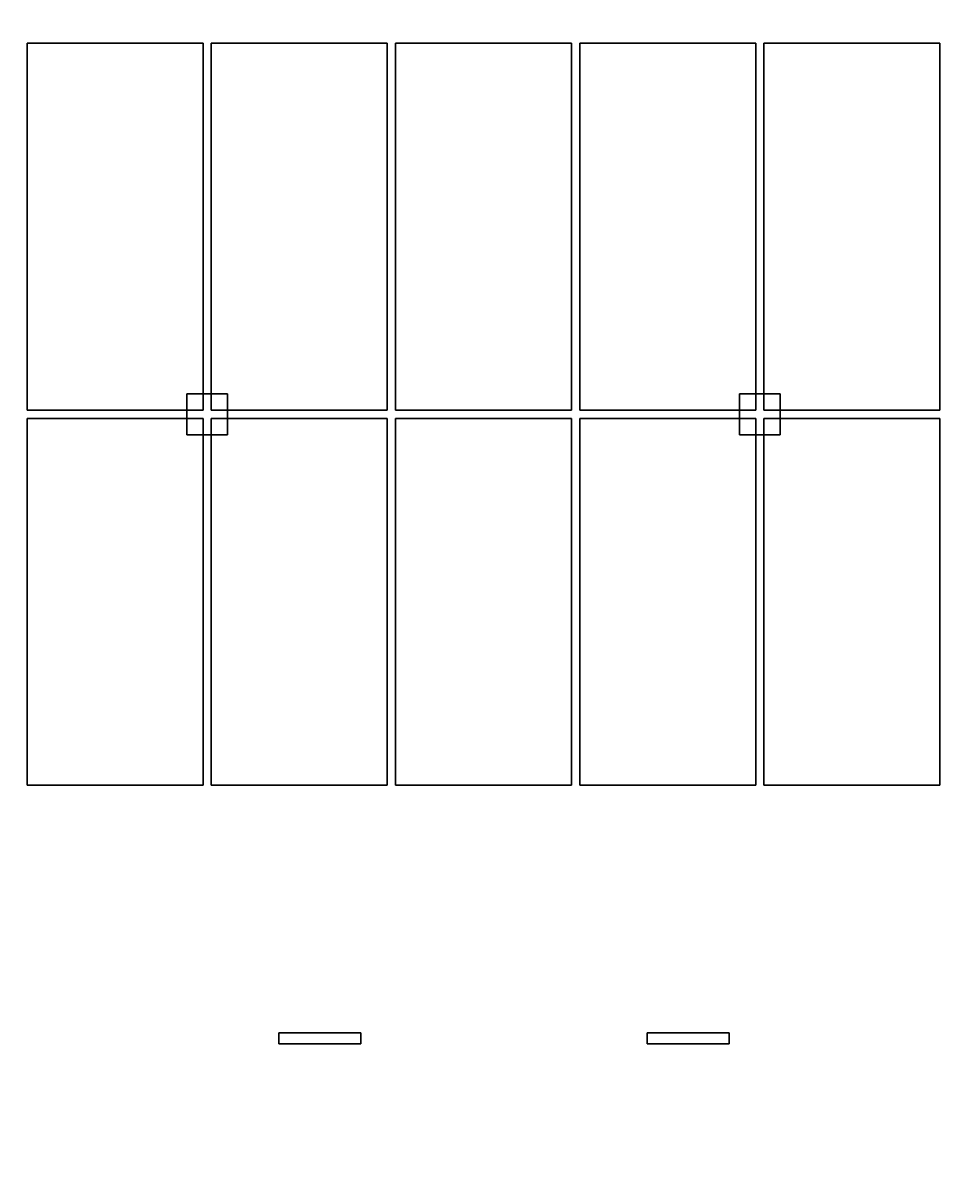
# Model space of a CAD drawing. Header units: metres. Extents: x 0 to 120, y -8 to 55.
# Drawn here: x 45.3 to 58.8, y 25.53 to 42.34 of the extents above; entities that cross this region are included whole.
import ezdxf

# ---------------------------------------------------------------- set-up
doc = ezdxf.new("R2010")
doc.units = ezdxf.units.M

msp = doc.modelspace()

# ---------------------------------------------------------------- linework, layer by layer
at = {"layer": 'COLUMN', "color": 7}
for points in [[(47.7, 36.3, -3.4), (47.7, 36.9, -3.4), (48.3, 36.9, -3.4), (48.3, 36.3, -3.4)], [(47.7, 36.3, -0.3), (48.3, 36.3, -0.3), (48.3, 36.9, -0.3), (47.7, 36.9, -0.3)], [(48.3, 36.9, -3.4), (47.7, 36.9, -3.4), (47.7, 36.9, -0.3), (48.3, 36.9, -0.3)], [(47.7, 36.9, -3.4), (47.7, 36.3, -3.4), (47.7, 36.3, -0.3), (47.7, 36.9, -0.3)], [(47.7, 36.3, -6.8), (47.7, 36.9, -6.8), (48.3, 36.9, -6.8), (48.3, 36.3, -6.8)], [(47.7, 36.3, -3.7), (48.3, 36.3, -3.7), (48.3, 36.9, -3.7), (47.7, 36.9, -3.7)], [(48.3, 36.9, -6.8), (47.7, 36.9, -6.8), (47.7, 36.9, -3.7), (48.3, 36.9, -3.7)], [(47.7, 36.9, -6.8), (47.7, 36.3, -6.8), (47.7, 36.3, -3.7), (47.7, 36.9, -3.7)], [(47.7, 36.3, -10.2), (47.7, 36.9, -10.2), (48.3, 36.9, -10.2), (48.3, 36.3, -10.2)], [(47.7, 36.3, -7.1), (48.3, 36.3, -7.1), (48.3, 36.9, -7.1), (47.7, 36.9, -7.1)], [(48.3, 36.9, -10.2), (47.7, 36.9, -10.2), (47.7, 36.9, -7.1), (48.3, 36.9, -7.1)], [(47.7, 36.9, -10.2), (47.7, 36.3, -10.2), (47.7, 36.3, -7.1), (47.7, 36.9, -7.1)], [(48.3, 36.3, -3.4), (48.3, 36.9, -3.4), (48.3, 36.9, -0.3), (48.3, 36.3, -0.3)], [(48.3, 36.3, -6.8), (48.3, 36.9, -6.8), (48.3, 36.9, -3.7), (48.3, 36.3, -3.7)], [(48.3, 36.3, -10.2), (48.3, 36.9, -10.2), (48.3, 36.9, -7.1), (48.3, 36.3, -7.1)], [(55.8, 36.3, -3.4), (55.8, 36.9, -3.4), (56.4, 36.9, -3.4), (56.4, 36.3, -3.4)], [(55.8, 36.3, -0.3), (56.4, 36.3, -0.3), (56.4, 36.9, -0.3), (55.8, 36.9, -0.3)], [(56.4, 36.9, -3.4), (55.8, 36.9, -3.4), (55.8, 36.9, -0.3), (56.4, 36.9, -0.3)], [(55.8, 36.9, -3.4), (55.8, 36.3, -3.4), (55.8, 36.3, -0.3), (55.8, 36.9, -0.3)], [(55.8, 36.3, -6.8), (55.8, 36.9, -6.8), (56.4, 36.9, -6.8), (56.4, 36.3, -6.8)], [(55.8, 36.3, -3.7), (56.4, 36.3, -3.7), (56.4, 36.9, -3.7), (55.8, 36.9, -3.7)], [(56.4, 36.9, -6.8), (55.8, 36.9, -6.8), (55.8, 36.9, -3.7), (56.4, 36.9, -3.7)], [(55.8, 36.9, -6.8), (55.8, 36.3, -6.8), (55.8, 36.3, -3.7), (55.8, 36.9, -3.7)], [(55.8, 36.3, -10.2), (55.8, 36.9, -10.2), (56.4, 36.9, -10.2), (56.4, 36.3, -10.2)], [(55.8, 36.3, -7.1), (56.4, 36.3, -7.1), (56.4, 36.9, -7.1), (55.8, 36.9, -7.1)], [(56.4, 36.9, -10.2), (55.8, 36.9, -10.2), (55.8, 36.9, -7.1), (56.4, 36.9, -7.1)], [(55.8, 36.9, -10.2), (55.8, 36.3, -10.2), (55.8, 36.3, -7.1), (55.8, 36.9, -7.1)], [(56.4, 36.3, -3.4), (56.4, 36.9, -3.4), (56.4, 36.9, -0.3), (56.4, 36.3, -0.3)], [(56.4, 36.3, -6.8), (56.4, 36.9, -6.8), (56.4, 36.9, -3.7), (56.4, 36.3, -3.7)], [(56.4, 36.3, -10.2), (56.4, 36.9, -10.2), (56.4, 36.9, -7.1), (56.4, 36.3, -7.1)], [(47.7, 36.3, -3.4), (48.3, 36.3, -3.4), (48.3, 36.3, -0.3), (47.7, 36.3, -0.3)], [(47.7, 36.3, -6.8), (48.3, 36.3, -6.8), (48.3, 36.3, -3.7), (47.7, 36.3, -3.7)], [(47.7, 36.3, -10.2), (48.3, 36.3, -10.2), (48.3, 36.3, -7.1), (47.7, 36.3, -7.1)], [(55.8, 36.3, -3.4), (56.4, 36.3, -3.4), (56.4, 36.3, -0.3), (55.8, 36.3, -0.3)], [(55.8, 36.3, -6.8), (56.4, 36.3, -6.8), (56.4, 36.3, -3.7), (55.8, 36.3, -3.7)], [(55.8, 36.3, -10.2), (56.4, 36.3, -10.2), (56.4, 36.3, -7.1), (55.8, 36.3, -7.1)]]:
    msp.add_3dface(points, dxfattribs=at)
at = {"layer": 'LIGHT', "color": 2}
for points in [[(49.05, 27.37, -0.4), (49.05, 27.53, -0.4), (50.25, 27.53, -0.4), (50.25, 27.37, -0.4)], [(49.05, 27.37, -0.3), (50.25, 27.37, -0.3), (50.25, 27.53, -0.3), (49.05, 27.53, -0.3)], [(50.25, 27.53, -0.4), (49.05, 27.53, -0.4), (49.05, 27.53, -0.3), (50.25, 27.53, -0.3)], [(49.05, 27.53, -0.4), (49.05, 27.37, -0.4), (49.05, 27.37, -0.3), (49.05, 27.53, -0.3)], [(49.05, 27.37, -3.8), (49.05, 27.53, -3.8), (50.25, 27.53, -3.8), (50.25, 27.37, -3.8)], [(49.05, 27.37, -3.7), (50.25, 27.37, -3.7), (50.25, 27.53, -3.7), (49.05, 27.53, -3.7)], [(50.25, 27.53, -3.8), (49.05, 27.53, -3.8), (49.05, 27.53, -3.7), (50.25, 27.53, -3.7)], [(49.05, 27.53, -3.8), (49.05, 27.37, -3.8), (49.05, 27.37, -3.7), (49.05, 27.53, -3.7)], [(49.05, 27.37, -7.2), (49.05, 27.53, -7.2), (50.25, 27.53, -7.2), (50.25, 27.37, -7.2)], [(49.05, 27.37, -7.1), (50.25, 27.37, -7.1), (50.25, 27.53, -7.1), (49.05, 27.53, -7.1)], [(50.25, 27.53, -7.2), (49.05, 27.53, -7.2), (49.05, 27.53, -7.1), (50.25, 27.53, -7.1)], [(49.05, 27.53, -7.2), (49.05, 27.37, -7.2), (49.05, 27.37, -7.1), (49.05, 27.53, -7.1)], [(50.25, 27.37, -0.4), (50.25, 27.53, -0.4), (50.25, 27.53, -0.3), (50.25, 27.37, -0.3)], [(50.25, 27.37, -3.8), (50.25, 27.53, -3.8), (50.25, 27.53, -3.7), (50.25, 27.37, -3.7)], [(50.25, 27.37, -7.2), (50.25, 27.53, -7.2), (50.25, 27.53, -7.1), (50.25, 27.37, -7.1)], [(54.45, 27.37, -0.4), (54.45, 27.53, -0.4), (55.65, 27.53, -0.4), (55.65, 27.37, -0.4)], [(54.45, 27.37, -0.3), (55.65, 27.37, -0.3), (55.65, 27.53, -0.3), (54.45, 27.53, -0.3)], [(55.65, 27.53, -0.4), (54.45, 27.53, -0.4), (54.45, 27.53, -0.3), (55.65, 27.53, -0.3)], [(54.45, 27.53, -0.4), (54.45, 27.37, -0.4), (54.45, 27.37, -0.3), (54.45, 27.53, -0.3)], [(54.45, 27.37, -3.8), (54.45, 27.53, -3.8), (55.65, 27.53, -3.8), (55.65, 27.37, -3.8)], [(54.45, 27.37, -3.7), (55.65, 27.37, -3.7), (55.65, 27.53, -3.7), (54.45, 27.53, -3.7)], [(55.65, 27.53, -3.8), (54.45, 27.53, -3.8), (54.45, 27.53, -3.7), (55.65, 27.53, -3.7)], [(54.45, 27.53, -3.8), (54.45, 27.37, -3.8), (54.45, 27.37, -3.7), (54.45, 27.53, -3.7)], [(54.45, 27.37, -7.2), (54.45, 27.53, -7.2), (55.65, 27.53, -7.2), (55.65, 27.37, -7.2)], [(54.45, 27.37, -7.1), (55.65, 27.37, -7.1), (55.65, 27.53, -7.1), (54.45, 27.53, -7.1)], [(55.65, 27.53, -7.2), (54.45, 27.53, -7.2), (54.45, 27.53, -7.1), (55.65, 27.53, -7.1)], [(54.45, 27.53, -7.2), (54.45, 27.37, -7.2), (54.45, 27.37, -7.1), (54.45, 27.53, -7.1)], [(55.65, 27.37, -0.4), (55.65, 27.53, -0.4), (55.65, 27.53, -0.3), (55.65, 27.37, -0.3)], [(55.65, 27.37, -3.8), (55.65, 27.53, -3.8), (55.65, 27.53, -3.7), (55.65, 27.37, -3.7)], [(55.65, 27.37, -7.2), (55.65, 27.53, -7.2), (55.65, 27.53, -7.1), (55.65, 27.37, -7.1)], [(49.05, 27.37, -0.4), (50.25, 27.37, -0.4), (50.25, 27.37, -0.3), (49.05, 27.37, -0.3)], [(49.05, 27.37, -3.8), (50.25, 27.37, -3.8), (50.25, 27.37, -3.7), (49.05, 27.37, -3.7)], [(49.05, 27.37, -7.2), (50.25, 27.37, -7.2), (50.25, 27.37, -7.1), (49.05, 27.37, -7.1)], [(54.45, 27.37, -0.4), (55.65, 27.37, -0.4), (55.65, 27.37, -0.3), (54.45, 27.37, -0.3)], [(54.45, 27.37, -3.8), (55.65, 27.37, -3.8), (55.65, 27.37, -3.7), (54.45, 27.37, -3.7)], [(54.45, 27.37, -7.2), (55.65, 27.37, -7.2), (55.65, 27.37, -7.1), (54.45, 27.37, -7.1)]]:
    msp.add_3dface(points, dxfattribs=at)
at = {"layer": 'ROOF', "color": 3}
for points in [[(0, 0, -0.3), (0, 54.9, -0.3), (120, 54.9, -0.3), (120, 0, -0.3)], [(0, 0), (120, 0), (120, 54.9), (0, 54.9)]]:
    msp.add_3dface(points, dxfattribs=at)
at = {"layer": 'SLAB', "color": 8}
for points in [[(0, 0, -3.7), (0, 54.9, -3.7), (120, 54.9, -3.7), (120, 0, -3.7)], [(0, 0, -3.4), (120, 0, -3.4), (120, 54.9, -3.4), (0, 54.9, -3.4)], [(0, 0, -7.1), (0, 54.9, -7.1), (120, 54.9, -7.1), (120, 0, -7.1)], [(0, 0, -6.8), (120, 0, -6.8), (120, 54.9, -6.8), (0, 54.9, -6.8)], [(0, 0, -10.8), (0, 54.9, -10.8), (120, 54.9, -10.8), (120, 0, -10.8)], [(0, 0, -10.2), (120, 0, -10.2), (120, 54.9, -10.2), (0, 54.9, -10.2)]]:
    msp.add_3dface(points, dxfattribs=at)
at = {"layer": 'STALL_GENERAL', "color": 254}
for points in [[(45.36, 36.66, -6.795), (45.36, 42.04, -6.795), (47.94, 42.04, -6.795), (47.94, 36.66, -6.795)], [(45.36, 36.66, -6.785), (47.94, 36.66, -6.785), (47.94, 42.04, -6.785), (45.36, 42.04, -6.785)], [(47.94, 42.04, -6.795), (45.36, 42.04, -6.795), (45.36, 42.04, -6.785), (47.94, 42.04, -6.785)], [(45.36, 42.04, -6.795), (45.36, 36.66, -6.795), (45.36, 36.66, -6.785), (45.36, 42.04, -6.785)], [(45.36, 36.66, -10.195), (45.36, 42.04, -10.195), (47.94, 42.04, -10.195), (47.94, 36.66, -10.195)], [(45.36, 36.66, -10.185), (47.94, 36.66, -10.185), (47.94, 42.04, -10.185), (45.36, 42.04, -10.185)], [(47.94, 42.04, -10.195), (45.36, 42.04, -10.195), (45.36, 42.04, -10.185), (47.94, 42.04, -10.185)], [(45.36, 42.04, -10.195), (45.36, 36.66, -10.195), (45.36, 36.66, -10.185), (45.36, 42.04, -10.185)], [(47.94, 36.66, -6.795), (47.94, 42.04, -6.795), (47.94, 42.04, -6.785), (47.94, 36.66, -6.785)], [(47.94, 36.66, -10.195), (47.94, 42.04, -10.195), (47.94, 42.04, -10.185), (47.94, 36.66, -10.185)], [(48.06, 36.66, -6.795), (48.06, 42.04, -6.795), (50.64, 42.04, -6.795), (50.64, 36.66, -6.795)], [(48.06, 36.66, -6.785), (50.64, 36.66, -6.785), (50.64, 42.04, -6.785), (48.06, 42.04, -6.785)], [(50.64, 42.04, -6.795), (48.06, 42.04, -6.795), (48.06, 42.04, -6.785), (50.64, 42.04, -6.785)], [(48.06, 42.04, -6.795), (48.06, 36.66, -6.795), (48.06, 36.66, -6.785), (48.06, 42.04, -6.785)], [(48.06, 36.66, -10.195), (48.06, 42.04, -10.195), (50.64, 42.04, -10.195), (50.64, 36.66, -10.195)], [(48.06, 36.66, -10.185), (50.64, 36.66, -10.185), (50.64, 42.04, -10.185), (48.06, 42.04, -10.185)], [(50.64, 42.04, -10.195), (48.06, 42.04, -10.195), (48.06, 42.04, -10.185), (50.64, 42.04, -10.185)], [(48.06, 42.04, -10.195), (48.06, 36.66, -10.195), (48.06, 36.66, -10.185), (48.06, 42.04, -10.185)], [(50.64, 36.66, -6.795), (50.64, 42.04, -6.795), (50.64, 42.04, -6.785), (50.64, 36.66, -6.785)], [(50.64, 36.66, -10.195), (50.64, 42.04, -10.195), (50.64, 42.04, -10.185), (50.64, 36.66, -10.185)], [(50.76, 36.66, -6.795), (50.76, 42.04, -6.795), (53.34, 42.04, -6.795), (53.34, 36.66, -6.795)], [(50.76, 36.66, -6.785), (53.34, 36.66, -6.785), (53.34, 42.04, -6.785), (50.76, 42.04, -6.785)], [(53.34, 42.04, -6.795), (50.76, 42.04, -6.795), (50.76, 42.04, -6.785), (53.34, 42.04, -6.785)], [(50.76, 42.04, -6.795), (50.76, 36.66, -6.795), (50.76, 36.66, -6.785), (50.76, 42.04, -6.785)], [(50.76, 36.66, -10.195), (50.76, 42.04, -10.195), (53.34, 42.04, -10.195), (53.34, 36.66, -10.195)], [(50.76, 36.66, -10.185), (53.34, 36.66, -10.185), (53.34, 42.04, -10.185), (50.76, 42.04, -10.185)], [(53.34, 42.04, -10.195), (50.76, 42.04, -10.195), (50.76, 42.04, -10.185), (53.34, 42.04, -10.185)], [(50.76, 42.04, -10.195), (50.76, 36.66, -10.195), (50.76, 36.66, -10.185), (50.76, 42.04, -10.185)], [(53.34, 36.66, -6.795), (53.34, 42.04, -6.795), (53.34, 42.04, -6.785), (53.34, 36.66, -6.785)], [(53.34, 36.66, -10.195), (53.34, 42.04, -10.195), (53.34, 42.04, -10.185), (53.34, 36.66, -10.185)], [(53.46, 36.66, -6.795), (53.46, 42.04, -6.795), (56.04, 42.04, -6.795), (56.04, 36.66, -6.795)], [(53.46, 36.66, -6.785), (56.04, 36.66, -6.785), (56.04, 42.04, -6.785), (53.46, 42.04, -6.785)], [(56.04, 42.04, -6.795), (53.46, 42.04, -6.795), (53.46, 42.04, -6.785), (56.04, 42.04, -6.785)], [(53.46, 42.04, -6.795), (53.46, 36.66, -6.795), (53.46, 36.66, -6.785), (53.46, 42.04, -6.785)], [(53.46, 36.66, -10.195), (53.46, 42.04, -10.195), (56.04, 42.04, -10.195), (56.04, 36.66, -10.195)], [(53.46, 36.66, -10.185), (56.04, 36.66, -10.185), (56.04, 42.04, -10.185), (53.46, 42.04, -10.185)], [(56.04, 42.04, -10.195), (53.46, 42.04, -10.195), (53.46, 42.04, -10.185), (56.04, 42.04, -10.185)], [(53.46, 42.04, -10.195), (53.46, 36.66, -10.195), (53.46, 36.66, -10.185), (53.46, 42.04, -10.185)], [(56.04, 36.66, -6.795), (56.04, 42.04, -6.795), (56.04, 42.04, -6.785), (56.04, 36.66, -6.785)], [(56.04, 36.66, -10.195), (56.04, 42.04, -10.195), (56.04, 42.04, -10.185), (56.04, 36.66, -10.185)], [(56.16, 36.66, -6.795), (56.16, 42.04, -6.795), (58.74, 42.04, -6.795), (58.74, 36.66, -6.795)], [(56.16, 36.66, -6.785), (58.74, 36.66, -6.785), (58.74, 42.04, -6.785), (56.16, 42.04, -6.785)], [(58.74, 42.04, -6.795), (56.16, 42.04, -6.795), (56.16, 42.04, -6.785), (58.74, 42.04, -6.785)], [(56.16, 42.04, -6.795), (56.16, 36.66, -6.795), (56.16, 36.66, -6.785), (56.16, 42.04, -6.785)], [(56.16, 36.66, -10.195), (56.16, 42.04, -10.195), (58.74, 42.04, -10.195), (58.74, 36.66, -10.195)], [(56.16, 36.66, -10.185), (58.74, 36.66, -10.185), (58.74, 42.04, -10.185), (56.16, 42.04, -10.185)], [(58.74, 42.04, -10.195), (56.16, 42.04, -10.195), (56.16, 42.04, -10.185), (58.74, 42.04, -10.185)], [(56.16, 42.04, -10.195), (56.16, 36.66, -10.195), (56.16, 36.66, -10.185), (56.16, 42.04, -10.185)], [(58.74, 36.66, -6.795), (58.74, 42.04, -6.795), (58.74, 42.04, -6.785), (58.74, 36.66, -6.785)], [(58.74, 36.66, -10.195), (58.74, 42.04, -10.195), (58.74, 42.04, -10.185), (58.74, 36.66, -10.185)], [(45.36, 36.66, -6.795), (47.94, 36.66, -6.795), (47.94, 36.66, -6.785), (45.36, 36.66, -6.785)], [(45.36, 36.66, -10.195), (47.94, 36.66, -10.195), (47.94, 36.66, -10.185), (45.36, 36.66, -10.185)], [(48.06, 36.66, -6.795), (50.64, 36.66, -6.795), (50.64, 36.66, -6.785), (48.06, 36.66, -6.785)], [(48.06, 36.66, -10.195), (50.64, 36.66, -10.195), (50.64, 36.66, -10.185), (48.06, 36.66, -10.185)], [(50.76, 36.66, -6.795), (53.34, 36.66, -6.795), (53.34, 36.66, -6.785), (50.76, 36.66, -6.785)], [(50.76, 36.66, -10.195), (53.34, 36.66, -10.195), (53.34, 36.66, -10.185), (50.76, 36.66, -10.185)], [(53.46, 36.66, -6.795), (56.04, 36.66, -6.795), (56.04, 36.66, -6.785), (53.46, 36.66, -6.785)], [(53.46, 36.66, -10.195), (56.04, 36.66, -10.195), (56.04, 36.66, -10.185), (53.46, 36.66, -10.185)], [(56.16, 36.66, -6.795), (58.74, 36.66, -6.795), (58.74, 36.66, -6.785), (56.16, 36.66, -6.785)], [(56.16, 36.66, -10.195), (58.74, 36.66, -10.195), (58.74, 36.66, -10.185), (56.16, 36.66, -10.185)], [(45.36, 31.16, -6.795), (45.36, 36.54, -6.795), (47.94, 36.54, -6.795), (47.94, 31.16, -6.795)], [(45.36, 31.16, -6.785), (47.94, 31.16, -6.785), (47.94, 36.54, -6.785), (45.36, 36.54, -6.785)], [(47.94, 36.54, -6.795), (45.36, 36.54, -6.795), (45.36, 36.54, -6.785), (47.94, 36.54, -6.785)], [(45.36, 36.54, -6.795), (45.36, 31.16, -6.795), (45.36, 31.16, -6.785), (45.36, 36.54, -6.785)], [(45.36, 31.16, -10.195), (45.36, 36.54, -10.195), (47.94, 36.54, -10.195), (47.94, 31.16, -10.195)], [(45.36, 31.16, -10.185), (47.94, 31.16, -10.185), (47.94, 36.54, -10.185), (45.36, 36.54, -10.185)], [(47.94, 36.54, -10.195), (45.36, 36.54, -10.195), (45.36, 36.54, -10.185), (47.94, 36.54, -10.185)], [(45.36, 36.54, -10.195), (45.36, 31.16, -10.195), (45.36, 31.16, -10.185), (45.36, 36.54, -10.185)], [(47.94, 31.16, -6.795), (47.94, 36.54, -6.795), (47.94, 36.54, -6.785), (47.94, 31.16, -6.785)], [(47.94, 31.16, -10.195), (47.94, 36.54, -10.195), (47.94, 36.54, -10.185), (47.94, 31.16, -10.185)], [(48.06, 31.16, -6.795), (48.06, 36.54, -6.795), (50.64, 36.54, -6.795), (50.64, 31.16, -6.795)], [(48.06, 31.16, -6.785), (50.64, 31.16, -6.785), (50.64, 36.54, -6.785), (48.06, 36.54, -6.785)], [(50.64, 36.54, -6.795), (48.06, 36.54, -6.795), (48.06, 36.54, -6.785), (50.64, 36.54, -6.785)], [(48.06, 36.54, -6.795), (48.06, 31.16, -6.795), (48.06, 31.16, -6.785), (48.06, 36.54, -6.785)], [(48.06, 31.16, -10.195), (48.06, 36.54, -10.195), (50.64, 36.54, -10.195), (50.64, 31.16, -10.195)], [(48.06, 31.16, -10.185), (50.64, 31.16, -10.185), (50.64, 36.54, -10.185), (48.06, 36.54, -10.185)], [(50.64, 36.54, -10.195), (48.06, 36.54, -10.195), (48.06, 36.54, -10.185), (50.64, 36.54, -10.185)], [(48.06, 36.54, -10.195), (48.06, 31.16, -10.195), (48.06, 31.16, -10.185), (48.06, 36.54, -10.185)], [(50.64, 31.16, -6.795), (50.64, 36.54, -6.795), (50.64, 36.54, -6.785), (50.64, 31.16, -6.785)], [(50.64, 31.16, -10.195), (50.64, 36.54, -10.195), (50.64, 36.54, -10.185), (50.64, 31.16, -10.185)], [(50.76, 31.16, -6.795), (50.76, 36.54, -6.795), (53.34, 36.54, -6.795), (53.34, 31.16, -6.795)], [(50.76, 31.16, -6.785), (53.34, 31.16, -6.785), (53.34, 36.54, -6.785), (50.76, 36.54, -6.785)], [(53.34, 36.54, -6.795), (50.76, 36.54, -6.795), (50.76, 36.54, -6.785), (53.34, 36.54, -6.785)], [(50.76, 36.54, -6.795), (50.76, 31.16, -6.795), (50.76, 31.16, -6.785), (50.76, 36.54, -6.785)], [(50.76, 31.16, -10.195), (50.76, 36.54, -10.195), (53.34, 36.54, -10.195), (53.34, 31.16, -10.195)], [(50.76, 31.16, -10.185), (53.34, 31.16, -10.185), (53.34, 36.54, -10.185), (50.76, 36.54, -10.185)], [(53.34, 36.54, -10.195), (50.76, 36.54, -10.195), (50.76, 36.54, -10.185), (53.34, 36.54, -10.185)], [(50.76, 36.54, -10.195), (50.76, 31.16, -10.195), (50.76, 31.16, -10.185), (50.76, 36.54, -10.185)], [(53.34, 31.16, -6.795), (53.34, 36.54, -6.795), (53.34, 36.54, -6.785), (53.34, 31.16, -6.785)], [(53.34, 31.16, -10.195), (53.34, 36.54, -10.195), (53.34, 36.54, -10.185), (53.34, 31.16, -10.185)], [(53.46, 31.16, -6.795), (53.46, 36.54, -6.795), (56.04, 36.54, -6.795), (56.04, 31.16, -6.795)], [(53.46, 31.16, -6.785), (56.04, 31.16, -6.785), (56.04, 36.54, -6.785), (53.46, 36.54, -6.785)], [(56.04, 36.54, -6.795), (53.46, 36.54, -6.795), (53.46, 36.54, -6.785), (56.04, 36.54, -6.785)], [(53.46, 36.54, -6.795), (53.46, 31.16, -6.795), (53.46, 31.16, -6.785), (53.46, 36.54, -6.785)], [(53.46, 31.16, -10.195), (53.46, 36.54, -10.195), (56.04, 36.54, -10.195), (56.04, 31.16, -10.195)], [(53.46, 31.16, -10.185), (56.04, 31.16, -10.185), (56.04, 36.54, -10.185), (53.46, 36.54, -10.185)], [(56.04, 36.54, -10.195), (53.46, 36.54, -10.195), (53.46, 36.54, -10.185), (56.04, 36.54, -10.185)], [(53.46, 36.54, -10.195), (53.46, 31.16, -10.195), (53.46, 31.16, -10.185), (53.46, 36.54, -10.185)], [(56.04, 31.16, -6.795), (56.04, 36.54, -6.795), (56.04, 36.54, -6.785), (56.04, 31.16, -6.785)], [(56.04, 31.16, -10.195), (56.04, 36.54, -10.195), (56.04, 36.54, -10.185), (56.04, 31.16, -10.185)], [(56.16, 31.16, -6.795), (56.16, 36.54, -6.795), (58.74, 36.54, -6.795), (58.74, 31.16, -6.795)], [(56.16, 31.16, -6.785), (58.74, 31.16, -6.785), (58.74, 36.54, -6.785), (56.16, 36.54, -6.785)], [(58.74, 36.54, -6.795), (56.16, 36.54, -6.795), (56.16, 36.54, -6.785), (58.74, 36.54, -6.785)], [(56.16, 36.54, -6.795), (56.16, 31.16, -6.795), (56.16, 31.16, -6.785), (56.16, 36.54, -6.785)], [(56.16, 31.16, -10.195), (56.16, 36.54, -10.195), (58.74, 36.54, -10.195), (58.74, 31.16, -10.195)], [(56.16, 31.16, -10.185), (58.74, 31.16, -10.185), (58.74, 36.54, -10.185), (56.16, 36.54, -10.185)], [(58.74, 36.54, -10.195), (56.16, 36.54, -10.195), (56.16, 36.54, -10.185), (58.74, 36.54, -10.185)], [(56.16, 36.54, -10.195), (56.16, 31.16, -10.195), (56.16, 31.16, -10.185), (56.16, 36.54, -10.185)], [(58.74, 31.16, -6.795), (58.74, 36.54, -6.795), (58.74, 36.54, -6.785), (58.74, 31.16, -6.785)], [(58.74, 31.16, -10.195), (58.74, 36.54, -10.195), (58.74, 36.54, -10.185), (58.74, 31.16, -10.185)], [(45.36, 31.16, -6.795), (47.94, 31.16, -6.795), (47.94, 31.16, -6.785), (45.36, 31.16, -6.785)], [(45.36, 31.16, -10.195), (47.94, 31.16, -10.195), (47.94, 31.16, -10.185), (45.36, 31.16, -10.185)], [(48.06, 31.16, -6.795), (50.64, 31.16, -6.795), (50.64, 31.16, -6.785), (48.06, 31.16, -6.785)], [(48.06, 31.16, -10.195), (50.64, 31.16, -10.195), (50.64, 31.16, -10.185), (48.06, 31.16, -10.185)], [(50.76, 31.16, -6.795), (53.34, 31.16, -6.795), (53.34, 31.16, -6.785), (50.76, 31.16, -6.785)], [(50.76, 31.16, -10.195), (53.34, 31.16, -10.195), (53.34, 31.16, -10.185), (50.76, 31.16, -10.185)], [(53.46, 31.16, -6.795), (56.04, 31.16, -6.795), (56.04, 31.16, -6.785), (53.46, 31.16, -6.785)], [(53.46, 31.16, -10.195), (56.04, 31.16, -10.195), (56.04, 31.16, -10.185), (53.46, 31.16, -10.185)], [(56.16, 31.16, -6.795), (58.74, 31.16, -6.795), (58.74, 31.16, -6.785), (56.16, 31.16, -6.785)], [(56.16, 31.16, -10.195), (58.74, 31.16, -10.195), (58.74, 31.16, -10.185), (56.16, 31.16, -10.185)]]:
    msp.add_3dface(points, dxfattribs=at)
at = {"layer": 'STALL_STAFF', "color": 40}
for points in [[(45.36, 36.66, -3.395), (45.36, 42.04, -3.395), (47.94, 42.04, -3.395), (47.94, 36.66, -3.395)], [(45.36, 36.66, -3.385), (47.94, 36.66, -3.385), (47.94, 42.04, -3.385), (45.36, 42.04, -3.385)], [(47.94, 42.04, -3.395), (45.36, 42.04, -3.395), (45.36, 42.04, -3.385), (47.94, 42.04, -3.385)], [(45.36, 42.04, -3.395), (45.36, 36.66, -3.395), (45.36, 36.66, -3.385), (45.36, 42.04, -3.385)], [(47.94, 36.66, -3.395), (47.94, 42.04, -3.395), (47.94, 42.04, -3.385), (47.94, 36.66, -3.385)], [(48.06, 36.66, -3.395), (48.06, 42.04, -3.395), (50.64, 42.04, -3.395), (50.64, 36.66, -3.395)], [(48.06, 36.66, -3.385), (50.64, 36.66, -3.385), (50.64, 42.04, -3.385), (48.06, 42.04, -3.385)], [(50.64, 42.04, -3.395), (48.06, 42.04, -3.395), (48.06, 42.04, -3.385), (50.64, 42.04, -3.385)], [(48.06, 42.04, -3.395), (48.06, 36.66, -3.395), (48.06, 36.66, -3.385), (48.06, 42.04, -3.385)], [(50.64, 36.66, -3.395), (50.64, 42.04, -3.395), (50.64, 42.04, -3.385), (50.64, 36.66, -3.385)], [(50.76, 36.66, -3.395), (50.76, 42.04, -3.395), (53.34, 42.04, -3.395), (53.34, 36.66, -3.395)], [(50.76, 36.66, -3.385), (53.34, 36.66, -3.385), (53.34, 42.04, -3.385), (50.76, 42.04, -3.385)], [(53.34, 42.04, -3.395), (50.76, 42.04, -3.395), (50.76, 42.04, -3.385), (53.34, 42.04, -3.385)], [(50.76, 42.04, -3.395), (50.76, 36.66, -3.395), (50.76, 36.66, -3.385), (50.76, 42.04, -3.385)], [(53.34, 36.66, -3.395), (53.34, 42.04, -3.395), (53.34, 42.04, -3.385), (53.34, 36.66, -3.385)], [(53.46, 36.66, -3.395), (53.46, 42.04, -3.395), (56.04, 42.04, -3.395), (56.04, 36.66, -3.395)], [(53.46, 36.66, -3.385), (56.04, 36.66, -3.385), (56.04, 42.04, -3.385), (53.46, 42.04, -3.385)], [(56.04, 42.04, -3.395), (53.46, 42.04, -3.395), (53.46, 42.04, -3.385), (56.04, 42.04, -3.385)], [(53.46, 42.04, -3.395), (53.46, 36.66, -3.395), (53.46, 36.66, -3.385), (53.46, 42.04, -3.385)], [(56.04, 36.66, -3.395), (56.04, 42.04, -3.395), (56.04, 42.04, -3.385), (56.04, 36.66, -3.385)], [(56.16, 36.66, -3.395), (56.16, 42.04, -3.395), (58.74, 42.04, -3.395), (58.74, 36.66, -3.395)], [(56.16, 36.66, -3.385), (58.74, 36.66, -3.385), (58.74, 42.04, -3.385), (56.16, 42.04, -3.385)], [(58.74, 42.04, -3.395), (56.16, 42.04, -3.395), (56.16, 42.04, -3.385), (58.74, 42.04, -3.385)], [(56.16, 42.04, -3.395), (56.16, 36.66, -3.395), (56.16, 36.66, -3.385), (56.16, 42.04, -3.385)], [(58.74, 36.66, -3.395), (58.74, 42.04, -3.395), (58.74, 42.04, -3.385), (58.74, 36.66, -3.385)], [(45.36, 36.66, -3.395), (47.94, 36.66, -3.395), (47.94, 36.66, -3.385), (45.36, 36.66, -3.385)], [(48.06, 36.66, -3.395), (50.64, 36.66, -3.395), (50.64, 36.66, -3.385), (48.06, 36.66, -3.385)], [(50.76, 36.66, -3.395), (53.34, 36.66, -3.395), (53.34, 36.66, -3.385), (50.76, 36.66, -3.385)], [(53.46, 36.66, -3.395), (56.04, 36.66, -3.395), (56.04, 36.66, -3.385), (53.46, 36.66, -3.385)], [(56.16, 36.66, -3.395), (58.74, 36.66, -3.395), (58.74, 36.66, -3.385), (56.16, 36.66, -3.385)], [(45.36, 31.16, -3.395), (45.36, 36.54, -3.395), (47.94, 36.54, -3.395), (47.94, 31.16, -3.395)], [(45.36, 31.16, -3.385), (47.94, 31.16, -3.385), (47.94, 36.54, -3.385), (45.36, 36.54, -3.385)], [(47.94, 36.54, -3.395), (45.36, 36.54, -3.395), (45.36, 36.54, -3.385), (47.94, 36.54, -3.385)], [(45.36, 36.54, -3.395), (45.36, 31.16, -3.395), (45.36, 31.16, -3.385), (45.36, 36.54, -3.385)], [(47.94, 31.16, -3.395), (47.94, 36.54, -3.395), (47.94, 36.54, -3.385), (47.94, 31.16, -3.385)], [(48.06, 31.16, -3.395), (48.06, 36.54, -3.395), (50.64, 36.54, -3.395), (50.64, 31.16, -3.395)], [(48.06, 31.16, -3.385), (50.64, 31.16, -3.385), (50.64, 36.54, -3.385), (48.06, 36.54, -3.385)], [(50.64, 36.54, -3.395), (48.06, 36.54, -3.395), (48.06, 36.54, -3.385), (50.64, 36.54, -3.385)], [(48.06, 36.54, -3.395), (48.06, 31.16, -3.395), (48.06, 31.16, -3.385), (48.06, 36.54, -3.385)], [(50.64, 31.16, -3.395), (50.64, 36.54, -3.395), (50.64, 36.54, -3.385), (50.64, 31.16, -3.385)], [(50.76, 31.16, -3.395), (50.76, 36.54, -3.395), (53.34, 36.54, -3.395), (53.34, 31.16, -3.395)], [(50.76, 31.16, -3.385), (53.34, 31.16, -3.385), (53.34, 36.54, -3.385), (50.76, 36.54, -3.385)], [(53.34, 36.54, -3.395), (50.76, 36.54, -3.395), (50.76, 36.54, -3.385), (53.34, 36.54, -3.385)], [(50.76, 36.54, -3.395), (50.76, 31.16, -3.395), (50.76, 31.16, -3.385), (50.76, 36.54, -3.385)], [(53.34, 31.16, -3.395), (53.34, 36.54, -3.395), (53.34, 36.54, -3.385), (53.34, 31.16, -3.385)], [(53.46, 31.16, -3.395), (53.46, 36.54, -3.395), (56.04, 36.54, -3.395), (56.04, 31.16, -3.395)], [(53.46, 31.16, -3.385), (56.04, 31.16, -3.385), (56.04, 36.54, -3.385), (53.46, 36.54, -3.385)], [(56.04, 36.54, -3.395), (53.46, 36.54, -3.395), (53.46, 36.54, -3.385), (56.04, 36.54, -3.385)], [(53.46, 36.54, -3.395), (53.46, 31.16, -3.395), (53.46, 31.16, -3.385), (53.46, 36.54, -3.385)], [(56.04, 31.16, -3.395), (56.04, 36.54, -3.395), (56.04, 36.54, -3.385), (56.04, 31.16, -3.385)], [(56.16, 31.16, -3.395), (56.16, 36.54, -3.395), (58.74, 36.54, -3.395), (58.74, 31.16, -3.395)], [(56.16, 31.16, -3.385), (58.74, 31.16, -3.385), (58.74, 36.54, -3.385), (56.16, 36.54, -3.385)], [(58.74, 36.54, -3.395), (56.16, 36.54, -3.395), (56.16, 36.54, -3.385), (58.74, 36.54, -3.385)], [(56.16, 36.54, -3.395), (56.16, 31.16, -3.395), (56.16, 31.16, -3.385), (56.16, 36.54, -3.385)], [(58.74, 31.16, -3.395), (58.74, 36.54, -3.395), (58.74, 36.54, -3.385), (58.74, 31.16, -3.385)], [(45.36, 31.16, -3.395), (47.94, 31.16, -3.395), (47.94, 31.16, -3.385), (45.36, 31.16, -3.385)], [(48.06, 31.16, -3.395), (50.64, 31.16, -3.395), (50.64, 31.16, -3.385), (48.06, 31.16, -3.385)], [(50.76, 31.16, -3.395), (53.34, 31.16, -3.395), (53.34, 31.16, -3.385), (50.76, 31.16, -3.385)], [(53.46, 31.16, -3.395), (56.04, 31.16, -3.395), (56.04, 31.16, -3.385), (53.46, 31.16, -3.385)], [(56.16, 31.16, -3.395), (58.74, 31.16, -3.395), (58.74, 31.16, -3.385), (56.16, 31.16, -3.385)]]:
    msp.add_3dface(points, dxfattribs=at)

doc.saveas('drawing.dxf')
